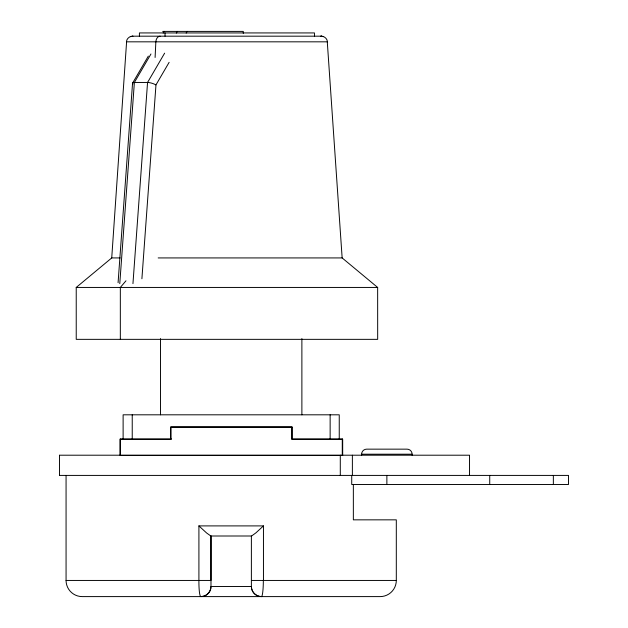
<?xml version="1.0" encoding="UTF-8"?>
<svg xmlns="http://www.w3.org/2000/svg" width="628" height="628" viewBox="0 0 628 628"><rect width="100%" height="100%" fill="white"/><g stroke="black" fill="none" stroke-linecap="round" stroke-linejoin="round"><path stroke-width="0.94" d="M263.454 580.445L263.454 525.903L198.911 525.903L198.911 580.445A16.187 2.049 -89.4 0 0 200.889 596.545M155.1 57.47L155.854 41.825A6.06 4.286 -90 0 1 160.132 36.181M126.597 41.825L111.729 257.927L76.231 287.443L76.231 339.348L377.679 339.348L377.648 287.443L342.142 257.927L158.17 257.927M118.08 282.718L132.555 83.179L148.318 56.128M119.783 283.636L134.376 82.456L150.963 54M132.955 283.636L147.556 82.456L164.63 53.16M141.904 278.769L155.972 84.898L169.128 62.329M163.162 33.072L164.136 31.4M176.342 33.072L177.316 31.4M186.178 33.072L187.152 31.4M125.977 280.802L120.333 287.443L120.333 339.348M263.454 525.903L255.965 532.811L251.593 535.998L210.851 536.006L206.62 532.991L198.911 525.903M130.31 36.573L132.987 36.181C129.698 36.024 126.675 38.52 126.409 41.825L327.471 41.825C327.204 38.52 324.189 36.024 320.908 36.181L323.067 36.573L320.908 36.181M162.676 31.4L243.272 31.4L243.272 33.347M132.461 36.181L321.418 36.181M147.556 82.456L134.376 82.456A6.209 1.68 16.6 0 0 133.018 83.971M111.698 257.927L120.121 257.927M76.2 287.443L377.679 287.443M171.585 439.05L120.089 439.05L120.089 455.206M291.745 439.05L342.48 439.05M361.618 455.206L361.618 454.201L412.117 454.201L412.117 455.206M59.605 455.206L469.532 455.206L469.532 475.412M59.605 475.412L568.505 475.412L568.505 484.494L351.719 484.494L351.719 475.412M66.066 475.412L66.066 580.445L210.984 580.445L210.984 536.006L210.984 586.497C211.126 591.898 206.282 596.733 200.889 596.6A10.103 10.103 0 0 0 210.984 586.497L251.381 586.497A10.103 10.103 0 0 0 261.484 596.6A16.187 1.892 90 0 0 263.336 580.437M251.381 580.445L396.307 580.445L396.307 519.843L353.352 519.843L353.352 484.494M261.484 596.6C256.091 596.733 251.247 591.898 251.381 586.497L251.381 536.006M327.282 41.825L342.15 257.927M553.354 475.412L553.354 484.494M489.73 475.412L489.73 484.494M386.872 475.412L386.872 484.494M352.379 455.206L352.379 475.412M342.276 439.05L342.276 455.206M340.29 455.206L340.29 475.412M339.246 439.05L339.246 414.81L123.119 414.81L123.119 439.05M330.14 414.81L330.14 439.05M314.463 36.181L314.463 32.931L139.416 32.931L139.416 36.181M301.88 338.618L301.88 414.81M291.784 439.05L291.784 426.93L170.588 426.93L170.588 439.05M165.038 32.931L165.038 36.181M160.493 338.618L160.493 414.81M132.233 414.81L132.233 439.05M120.293 439.05L120.293 455.206M59.495 455.206L59.495 475.412M66.066 580.445A16.155 16.155 0 0 0 82.221 596.6L380.152 596.6A16.155 16.155 0 0 0 396.307 580.445M412.117 454.201A5.048 5.048 0 0 0 407.07 449.153L366.674 449.153A5.048 5.048 0 0 0 361.618 454.201M147.494 82.425A6.209 1.68 16.6 0 1 155.862 84.898M292.185 427.134L170.997 427.134L170.997 439.255L120.498 439.255L120.498 455.41L342.684 455.41L342.684 439.255L292.185 439.255L292.185 427.134"/></g></svg>
